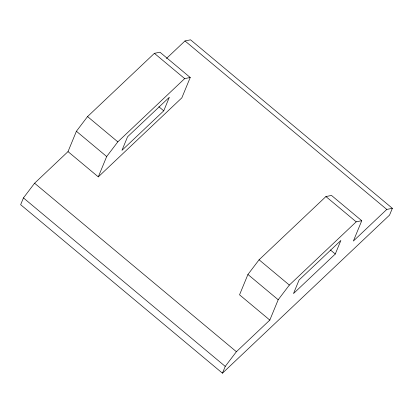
<?xml version="1.0" encoding="UTF-8"?>
<svg xmlns="http://www.w3.org/2000/svg" width="413" height="413" viewBox="0 0 413 413"><rect width="100%" height="100%" fill="white"/><g stroke="black" fill="none" stroke-linecap="round" stroke-linejoin="round"><path stroke-width="0.62" d="M68.016 151.607L98.289 176.878L181.844 97.84L190.228 77.494L159.96 52.219L154.395 53.344L87.551 116.58L76.405 131.262L68.016 151.607L34.594 183.222L23.443 197.91L20.65 204.693L222.447 373.176L389.557 215.09L392.35 208.307L190.553 39.824L184.993 40.949L166.429 58.512M98.289 176.878L106.673 156.537L117.824 141.85L184.668 78.615L190.228 77.494M163.749 110.818L169.34 97.256L127.56 136.775L121.969 150.337L163.749 110.818L158.866 106.74M392.35 208.307L386.79 209.432L353.368 241.047L361.752 220.707L331.484 195.432L325.924 196.557L259.08 259.787L247.929 274.475L239.545 294.82L269.813 320.09L236.391 351.711L225.24 366.393L222.447 373.176M269.813 320.09L278.197 299.745L289.348 285.063L356.192 221.827L361.752 220.707M335.273 254.026L340.864 240.464L299.084 279.988L293.498 293.55L335.273 254.026L330.39 249.953M184.993 40.949L386.79 209.432M154.395 53.344L184.668 78.615M325.924 196.557L356.192 221.827M87.551 116.58L117.824 141.85M259.08 259.787L289.348 285.063M76.405 131.262L106.673 156.537M247.929 274.475L278.197 299.745M34.594 183.222L236.391 351.711M23.443 197.91L225.24 366.393"/></g></svg>
